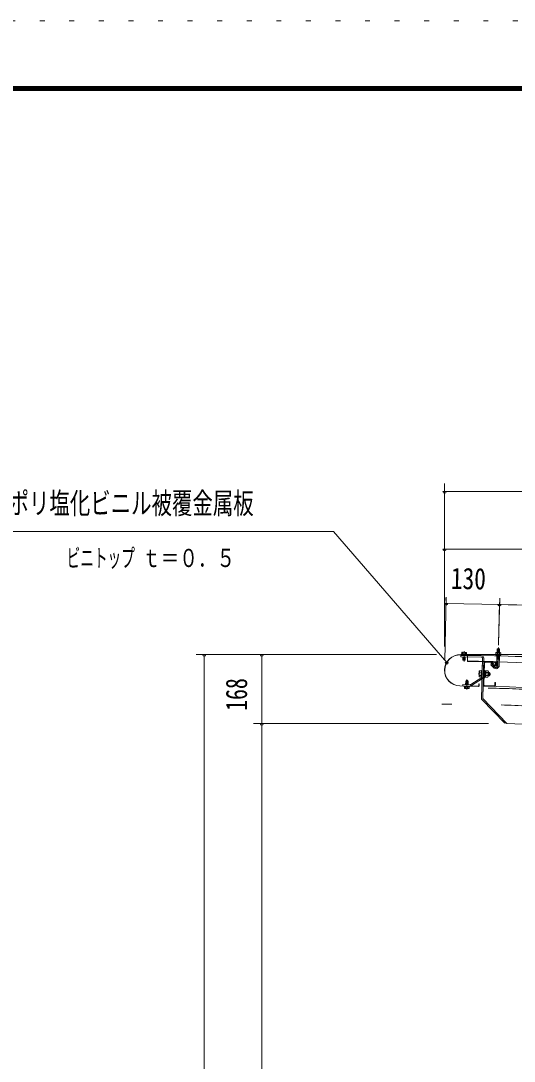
# Model space of a CAD drawing. Units: millimetres, scale not verified, with parts at other scales. Extents: x -25340 to 25345, y -10500 to 10500.
# Drawn here: x 12629 to 15632, y 4163 to 10500 of the extents above; entities that cross this region are included whole.
import ezdxf
from ezdxf.enums import TextEntityAlignment as Align

# ---------------------------------------------------------------- set-up
doc = ezdxf.new("R2010")
doc.units = ezdxf.units.MM
doc.header["$LTSCALE"] = 60
for name, pattern in [('USER2', [10, 4, -6]), ('USER3', [24, 12, -5, 2, -5]), ('USER4', [3, 0.5, -2.5])]:
    doc.linetypes.add(name, pattern=pattern)
for name, color, linetype, lineweight in [('0-6_2-02BOLD', 7, 'Continuous', 18), ('0-7_2-12HIDDEN', 3, 'USER2', 18), ('0-8_2-22CENTER', 3, 'USER3', 18), ('0-9_2-42THIN', 4, 'Continuous', 18), ('0-A_2-52DIM', 3, 'Continuous', 18), ('0-C_F-F', 5, 'Continuous', 18), ('0-D_F-E_J_ADD', 5, 'USER4', 18)]:
    doc.layers.add(name, color=color, linetype=linetype, lineweight=lineweight)
doc.styles.add('ＭＳ ゴシック', font='')
doc.styles.get('ＭＳ ゴシック').set_extended_font_data('MS Gothic')

# ---------------------------------------------------------------- blocks, each defined once
blk = doc.blocks.new('1_1')
at = {"layer": '0-A_2-52DIM'}
blk.add_line((1154.16, 66.67), (-1445.83, 66.67), dxfattribs=at)
at = {"layer": '0-A_2-52DIM', "color": 7, "style": 'ＭＳ ゴシック'}
for s, height, width, p in [('軒先化粧：ポリ塩化ビニル被覆金属板', 130.2, 0.7, (-1445.83, 134.43)), ('ビニトップ ', 110.7, 0.55, (-470.83, -183.33)), ('ｔ＝０．５', 110.7, 0.75, (-11.56, -183.33))]:
    blk.add_text(s, height=height, dxfattribs=dict(at, width=width)).set_placement(p, align=Align.BOTTOM_LEFT)

msp = doc.modelspace()

# ---------------------------------------------------------------- linework, layer by layer
at = {"layer": '0-6_2-02BOLD'}
for p, q in [((15340.06, 6653.41), (15342.22, 6652.11)), ((15527.98, 6652.91), (15528.52, 6673.27)), ((15531.09, 6675.71), (15528.52, 6673.27)), ((15543.52, 6672.87), (15528.52, 6673.27)), ((15541.09, 6675.44), (15531.09, 6675.71)), ((15543.52, 6672.87), (15541.09, 6675.44)), ((15542.97, 6652.51), (15543.52, 6672.87)), ((15305.76, 6638.85), (15422.49, 6636.51)), ((15422.52, 6637.76), (15305.79, 6640.1)), ((15307.43, 6634.81), (15307.27, 6626.82)), ((15434.25, 6624.28), (15307.27, 6626.82)), ((15434.41, 6632.27), (15307.43, 6634.81)), ((15311.99, 6643.97), (15311.91, 6639.98)), ((15343.23, 6643.35), (15311.99, 6643.97)), ((15319.42, 6608.82), (15319.77, 6626.57)), ((15321.87, 6606.27), (15319.42, 6608.82)), ((15334.41, 6608.52), (15319.42, 6608.82)), ((15319.93, 6634.56), (15320.01, 6638.56)), ((15320.57, 6652.54), (15320.4, 6643.81)), ((15321.87, 6606.27), (15331.86, 6606.07)), ((15334.41, 6608.52), (15331.86, 6606.07)), ((15334.41, 6608.52), (15334.77, 6626.27)), ((15335, 6652.25), (15334.83, 6643.52)), ((15334.93, 6634.26), (15335.01, 6638.26)), ((15342.22, 6652.11), (15342.04, 6643.37)), ((15343.23, 6643.35), (15343.16, 6639.35)), ((15347.47, 6636.12), (15347.01, 6598.63)), ((15422.52, 6637.76), (15422.49, 6636.51)), ((15439.15, 6619.18), (15434.14, 6368.91)), ((15447.15, 6619.02), (15442.2, 6372.07)), ((15454.62, 6592.86), (15513.61, 6591.68)), ((15454.7, 6596.86), (15513.69, 6595.68)), ((15519.52, 6640.63), (15519.42, 6636.88)), ((15519.42, 6636.88), (15550.66, 6636.04)), ((15519.52, 6640.63), (15550.76, 6639.79)), ((15520.61, 6636.85), (15520.5, 6632.85)), ((15520.5, 6632.85), (15549.36, 6632.08)), ((15521.01, 6651.83), (15520.71, 6640.6)), ((15523.23, 6653.04), (15521.01, 6651.83)), ((15525.86, 6573.88), (15527.4, 6631.41)), ((15526.91, 6612.99), (15541.9, 6612.59)), ((15528.23, 6651.64), (15527.92, 6640.41)), ((15540.85, 6573.48), (15542.39, 6631.01)), ((15542.66, 6651.25), (15542.36, 6640.02)), ((15549.47, 6636.08), (15549.36, 6632.08)), ((15550.76, 6639.79), (15550.66, 6636.04)), ((15419.78, 6538.3), (15421.57, 6541.28)), ((15421.39, 6531.9), (15433.4, 6531.66)), ((15421.57, 6541.28), (15433.58, 6541.04)), ((15433.63, 6543.52), (15432.78, 6501.03)), ((15433.63, 6543.52), (15437.63, 6543.44)), ((15446.2, 6572.03), (15438.2, 6572.19)), ((15450.54, 6588.94), (15447.86, 6454.97)), ((15453.63, 6543.12), (15449.63, 6543.2)), ((15453.63, 6543.12), (15452.78, 6500.63)), ((15453.2, 6521.88), (15458.3, 6526.78)), ((15472.89, 6530.87), (15458.39, 6531.16)), ((15473.08, 6540.25), (15458.58, 6540.53)), ((15474.77, 6537.2), (15473.08, 6540.25)), ((15479.65, 6531.35), (15474.65, 6531.45)), ((15479.65, 6531.35), (15479.25, 6511.35)), ((15479.65, 6531.35), (15483.32, 6527.52)), ((15483.07, 6515.03), (15483.32, 6527.52)), ((15500.03, 6588.71), (15489.14, 6578.39)), ((15506.34, 6560.25), (15489.14, 6578.39)), ((15517.23, 6570.57), (15500.03, 6588.71)), ((15517.53, 6587.6), (15517.19, 6570.61)), ((15517.19, 6570.61), (15521.19, 6570.53)), ((15521.53, 6587.52), (15521.19, 6570.53)), ((15336.82, 6478.95), (15336.39, 6457.2)), ((15336.82, 6478.95), (15339.37, 6481.39)), ((15336.82, 6478.95), (15351.82, 6478.64)), ((15349.37, 6481.19), (15339.37, 6481.39)), ((15367.73, 6457.41), (15434.54, 6500.04)), ((15372.04, 6450.67), (15438.84, 6493.3)), ((15421.01, 6513.14), (15433.02, 6512.9)), ((15432.78, 6501.03), (15436.78, 6500.95)), ((15452.78, 6500.63), (15448.78, 6500.71)), ((15452.81, 6502.38), (15457.81, 6502.28)), ((15458.2, 6521.78), (15453.11, 6516.88)), ((15472.52, 6512.11), (15458.01, 6512.4)), ((15479.25, 6511.35), (15474.25, 6511.45)), ((15483.07, 6515.03), (15479.25, 6511.35)), ((15515.19, 6470.63), (15514.85, 6453.63)), ((15515.19, 6470.63), (15519.19, 6470.55)), ((15519.19, 6470.55), (15518.85, 6453.55)), ((15301.96, 6448.64), (15414.94, 6446.38)), ((15301.98, 6449.89), (15414.96, 6447.63)), ((15318.89, 6457.55), (15318.73, 6449.55)), ((15364.95, 6456.63), (15318.89, 6457.55)), ((15328, 6444.11), (15328.08, 6448.11)), ((15328, 6444.11), (15359.24, 6443.49)), ((15329.01, 6435.35), (15329.19, 6444.09)), ((15331.17, 6434.05), (15329.01, 6435.35)), ((15336.23, 6435.21), (15336.4, 6443.95)), ((15350.66, 6434.92), (15350.84, 6443.66)), ((15359.24, 6443.49), (15359.32, 6447.49)), ((15417.74, 6461.32), (15417.51, 6450.08)), ((15417.74, 6461.32), (15418.98, 6461.3)), ((15418.98, 6461.3), (15418.76, 6450.05)), ((15451.7, 6446.89), (15510.69, 6445.71)), ((15451.78, 6450.89), (15510.77, 6449.71)), ((15587.84, 6220.48), (15442.2, 6372.07))]:
    msp.add_line(p, q, dxfattribs=at)
for points in [[(15340.06, 6653.41), (15315.57, 6653.9), (15313.36, 6652.69), (15313.18, 6643.95)], [(15523.23, 6653.04), (15547.72, 6652.38), (15549.87, 6651.06), (15549.57, 6639.82)], [(15419.78, 6538.3), (15419.15, 6506.8), (15420.83, 6503.75), (15432.83, 6503.52)], [(15453.59, 6541.37), (15458.59, 6541.27), (15457.81, 6502.28)], [(15474.77, 6537.2), (15474.13, 6505.71), (15472.33, 6502.72), (15457.83, 6503.01)], [(15349.37, 6481.19), (15351.82, 6478.64), (15351.38, 6456.9)], [(15331.17, 6434.05), (15355.66, 6433.56), (15357.88, 6434.78), (15358.05, 6443.51)], [(15580.77, 6227.84), (15575, 6222.3), (15434.14, 6368.91)]]:
    msp.add_lwpolyline(points, dxfattribs=at)
for centre, radius, start, end in [((15316.88, 6648.09), 5.79, 50.30775, 88.854), ((15327.39, 6632.39), 21.27, 69.02267, 108.68311), ((15338.52, 6647.65), 5.79, 88.854, 127.38544), ((15303.87, 6544.37), 95.75, 88.854, 268.854), ((15303.87, 6544.37), 94.5, 88.854, 268.854), ((15191.47, -6161.8), 12761.37, 88.49597, 89.30167), ((15191.47, -6161.8), 12797.62, 65.66528, 89.30167), ((15191.47, -6161.8), 12798.88, 65.66528, 89.30167), ((15434.14, 6619.28), 5, 358.854, 88.854), ((15434.14, 6619.28), 13, 358.854, 88.854), ((15454.54, 6588.86), 8, 88.854, 178.854), ((15454.54, 6588.86), 4, 88.854, 178.854), ((15513.53, 6587.68), 4, 358.854, 88.854), ((15513.53, 6587.68), 8, 358.854, 88.854), ((15524.5, 6647.21), 5.79, 49.93085, 88.46228), ((15534.91, 6631.44), 21.27, 68.63316, 108.29361), ((15191.47, -6161.8), 12761.37, 81.1133, 88.42862), ((15546.14, 6646.63), 5.79, 88.46228, 127.00851), ((15445.61, 6522.03), 26.15, 157.82858, 199.87939), ((15426.93, 6536.48), 7.19, 178.854, 219.58083), ((15448.3, 6521.98), 26.15, 337.82858, 19.87941), ((15467.54, 6535.67), 7.19, 318.12717, 358.854), ((15520.86, 6574.01), 20, 223.46228, 358.48836), ((15520.86, 6574.01), 5, 223.46228, 358.51442), ((15426.37, 6508.34), 7.19, 138.12717, 178.854), ((15431.85, 6504.26), 5, 302.54407, 358.854), ((15431.85, 6504.26), 13, 302.54407, 358.854), ((15466.98, 6507.52), 7.19, 358.854, 39.58083), ((15332.71, 6439.81), 5.79, 268.854, 307.38544), ((15343.84, 6455.08), 21.27, 249.02267, 288.68311), ((15354.36, 6439.38), 5.79, 230.30775, 268.854), ((15365.04, 6461.63), 13, 268.854, 302.54407), ((15365.04, 6461.63), 5, 268.854, 302.54407), ((15415.01, 6450.13), 3.75, 268.854, 358.854), ((15415.01, 6450.13), 2.5, 268.854, 358.854), ((15191.47, -6161.8), 12611.38, 65.80466, 88.854), ((15451.86, 6454.89), 8, 178.854, 268.854), ((15451.86, 6454.89), 4, 178.854, 268.854), ((15510.85, 6453.71), 8, 268.854, 358.854), ((15510.85, 6453.71), 4, 268.854, 358.854), ((15191.47, -6161.8), 12388.63, 67.05199, 88.16655)]:
    msp.add_arc(centre, radius, start, end, dxfattribs=at)
at = {"layer": '0-7_2-12HIDDEN'}
for radius, start, end in [(12762.62, 88.49596, 89.30167), (12762.62, 81.1133, 88.42862), (12600.87, 65.80389, 88.854), (12399.12, 67.01985, 88.21622)]:
    msp.add_arc((15191.47, -6161.8), radius, start, end, dxfattribs=at)
at = {"layer": '0-8_2-22CENTER'}
for p, q in [((15327.96, 6661.16), (15326.71, 6598.67)), ((15536.27, 6682.45), (15533.35, 6573.67)), ((15489.43, 6589), (15511.78, 6565.41)), ((15343.27, 6426.31), (15344.52, 6488.79)), ((15411.96, 6522.7), (15490.7, 6521.12))]:
    msp.add_line(p, q, dxfattribs=at)
for centre, radius, start, end in [((15520.86, 6574.01), 12.5, 223.4623, 358.4623), ((15191.47, -6161.8), 12500, 65.24121, 90)]:
    msp.add_arc(centre, radius, start, end, dxfattribs=at)
at = {"layer": '0-9_2-42THIN'}
for p, q in [((15529.98, 6652.85), (15530.58, 6675.22)), ((15540.97, 6652.56), (15541.57, 6674.92)), ((15321.77, 6626.53), (15321.38, 6606.78)), ((15322.01, 6638.52), (15321.93, 6634.52)), ((15332.77, 6626.3), (15332.37, 6606.56)), ((15333.01, 6638.3), (15332.93, 6634.3)), ((15539.9, 6612.64), (15540.4, 6631.07)), ((15541.81, 6609.12), (15539.9, 6612.64)), ((15474.6, 6528.95), (15482.1, 6528.8)), ((15338.38, 6457.16), (15338.86, 6480.9)), ((15349.38, 6456.94), (15349.86, 6480.68)), ((15474.3, 6513.95), (15481.8, 6513.8))]:
    msp.add_line(p, q, dxfattribs=at)
msp.add_lwpolyline([(15526.81, 6609.53), (15528.9, 6612.94), (15529.4, 6631.36)], dxfattribs=at)
at = {"layer": '0-A_2-52DIM'}
for p, q in [((15208.12, 7682.46), (15208.12, 6689.93)), ((15218.12, 7632.46), (15198.12, 7632.46)), ((15208.12, 7632.46), (20658.12, 7632.46)), ((14533.12, 7389.93), (15221.26, 6592.25)), ((15218.12, 7282.46), (15198.12, 7282.46)), ((15208.12, 7282.47), (20133.12, 7282.47)), ((15209.31, 6604.68), (15218.7, 6989.38)), ((15217.95, 6951.89), (15216.92, 6984.95)), ((15537.01, 6714.19), (15544.08, 6982.87)), ((15227.95, 6951.89), (15207.95, 6951.89)), ((15543.33, 6945.38), (15217.95, 6951.89)), ((15553.33, 6945.38), (15533.33, 6945.38)), ((15543.65, 6957.15), (15536.67, 6697.1)), ((13695.62, 6639.93), (15160.17, 6639.93)), ((13755.62, 6639.93), (13735.62, 6639.93)), ((13745.62, 6639.93), (13745.62, 1094.93)), ((14105.63, 6639.93), (14085.63, 6639.93)), ((14095.63, 6219.93), (14095.63, 6639.93)), ((15231.26, 6592.25), (15211.26, 6592.25)), ((15328.87, 6640.12), (19508.47, 6640.12)), ((14045.63, 6219.93), (15476.5, 6219.93)), ((14105.63, 6219.93), (14085.63, 6219.93)), ((14095.63, 1094.93), (14095.63, 6219.93))]:
    msp.add_line(p, q, dxfattribs=at)
for centre, radius, start, end in [((15208.12, 7632.46), 10, 180, 0), ((15208.12, 7282.46), 10, 180, 0), ((15217.95, 6951.89), 10, 180, 0), ((15543.33, 6945.38), 10, 180, 0), ((15191.46, -6161.88), 13111.98, 81.07959, 88.46222), ((13745.62, 6639.93), 10, 180, 0), ((14095.63, 6639.93), 10, 180, 0), ((15221.26, 6592.25), 10, 180, 0), ((14095.63, 6219.93), 10, 180, 0)]:
    msp.add_arc(centre, radius, start, end, dxfattribs=at)
at = {"layer": '0-C_F-F'}
for p, q in [((-3855.46, 10100), (24844.54, 10100)), ((-3852.96, 10097.5), (24842.03, 10097.5)), ((-3850.46, 10095), (24839.53, 10095)), ((-3847.96, 10092.5), (24837.03, 10092.5)), ((-3845.46, 10090), (24834.54, 10090)), ((-3842.96, 10087.5), (24832.04, 10087.5)), ((-3840.46, 10085), (24829.53, 10085)), ((-3837.96, 10082.5), (24827.04, 10082.5)), ((-3835.46, 10080), (24824.53, 10080)), ((-3832.96, 10077.5), (24822.04, 10077.5)), ((-3830.46, 10075), (24819.53, 10075))]:
    msp.add_line(p, q, dxfattribs=at)
at = {"layer": '0-D_F-E_J_ADD'}
msp.add_lwpolyline([(-4355.46, -10500), (-4355.46, 10500), (25344.54, 10500)], dxfattribs=at)

# ---------------------------------------------------------------- block references
at = {"layer": '0-A_2-52DIM'}
msp.add_blockref('1_1', (13378.96, 7323.26), dxfattribs=at)

# ---------------------------------------------------------------- texts
at = {"layer": '0-A_2-52DIM', "color": 7, "style": 'ＭＳ ゴシック'}
for s, rotation, width, p in [('130', 358.854, 0.8, (15245.26, 7001.35)), ('168', 90, 0.75, (14045.63, 6297.07))]:
    msp.add_text(s, height=130.2, rotation=rotation, dxfattribs=dict(at, width=width)).set_placement(p, align=Align.BOTTOM_LEFT)

doc.saveas('drawing.dxf')
